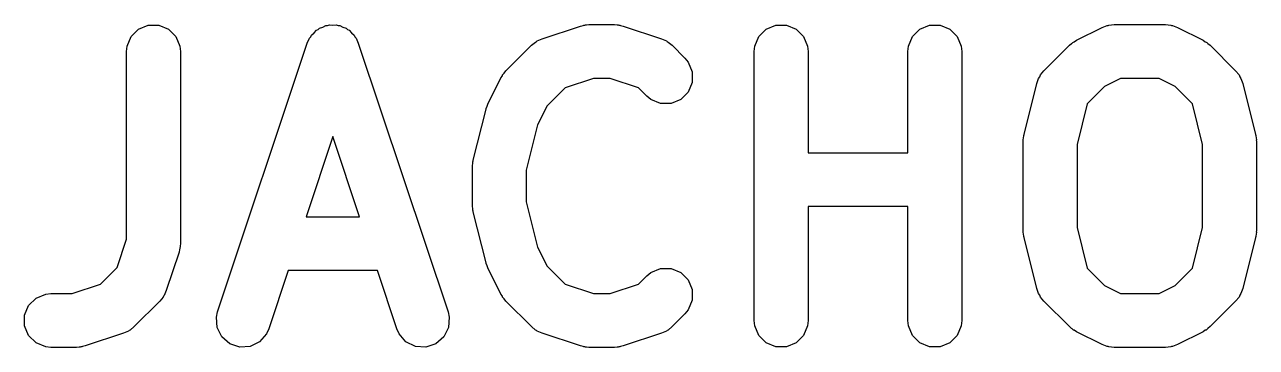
# Model space of a CAD drawing. Extents: x -4.27 to -3.21, y 5.41 to 6.94.
# Drawn here: x -3.3981 to -3.2178, y 6.5533 to 6.6005 of the extents above; entities that cross this region are included whole.
import ezdxf

# ---------------------------------------------------------------- set-up
doc = ezdxf.new("R2010")
doc.units = 0
doc.header["$MEASUREMENT"] = 0
doc.layers.add('BLACK', color=7, linetype='CONTINUOUS')

msp = doc.modelspace()

# ---------------------------------------------------------------- linework, layer by layer
at = {"layer": 'BLACK', "linetype": 'CONTINUOUS'}
for p, q in [((-3.38138, 6.59984), (-3.37997, 6.60043)), ((-3.37997, 6.60043), (-3.37843, 6.60043)), ((-3.37843, 6.60043), (-3.37701, 6.59984)), ((-3.35511, 6.5998), (-3.3549, 6.59999)), ((-3.3549, 6.59999), (-3.35443, 6.60014)), ((-3.35443, 6.60014), (-3.35399, 6.60036)), ((-3.35399, 6.60036), (-3.35371, 6.60038)), ((-3.35371, 6.60038), (-3.35344, 6.60047)), ((-3.35344, 6.60047), (-3.35295, 6.60044)), ((-3.35295, 6.60044), (-3.35246, 6.60047)), ((-3.35246, 6.60047), (-3.35219, 6.60038)), ((-3.35219, 6.60038), (-3.35191, 6.60036)), ((-3.35191, 6.60036), (-3.35147, 6.60014)), ((-3.35147, 6.60014), (-3.351, 6.59999)), ((-3.351, 6.59999), (-3.35079, 6.5998)), ((-3.32232, 6.59843), (-3.3167, 6.6003)), ((-3.3167, 6.6003), (-3.31632, 6.60039)), ((-3.31632, 6.60039), (-3.31622, 6.60043)), ((-3.31622, 6.60043), (-3.31608, 6.60044)), ((-3.31608, 6.60044), (-3.31595, 6.60047)), ((-3.31595, 6.60047), (-3.31584, 6.60046)), ((-3.31584, 6.60046), (-3.31546, 6.6005)), ((-3.31546, 6.6005), (-3.31171, 6.6005)), ((-3.31171, 6.6005), (-3.31132, 6.60046)), ((-3.31132, 6.60046), (-3.31121, 6.60047)), ((-3.31121, 6.60047), (-3.31108, 6.60044)), ((-3.31108, 6.60044), (-3.31094, 6.60043)), ((-3.31094, 6.60043), (-3.31084, 6.60039)), ((-3.31084, 6.60039), (-3.31046, 6.6003)), ((-3.31046, 6.6003), (-3.30484, 6.59843)), ((-3.28952, 6.59984), (-3.2881, 6.60043)), ((-3.2881, 6.60043), (-3.28657, 6.60043)), ((-3.28657, 6.60043), (-3.28515, 6.59984)), ((-3.26702, 6.59984), (-3.2656, 6.60043)), ((-3.2656, 6.60043), (-3.26407, 6.60043)), ((-3.26407, 6.60043), (-3.26265, 6.59984)), ((-3.2441, 6.59821), (-3.24035, 6.60009)), ((-3.24035, 6.60009), (-3.23963, 6.60036)), ((-3.23963, 6.60036), (-3.23949, 6.60037)), ((-3.23949, 6.60037), (-3.23936, 6.60043)), ((-3.23936, 6.60043), (-3.23859, 6.6005)), ((-3.23859, 6.6005), (-3.23109, 6.6005)), ((-3.23109, 6.6005), (-3.23032, 6.60043)), ((-3.23032, 6.60043), (-3.23019, 6.60037)), ((-3.23019, 6.60037), (-3.23005, 6.60036)), ((-3.23005, 6.60036), (-3.22933, 6.60009)), ((-3.22933, 6.60009), (-3.22558, 6.59821)), ((-3.38306, 6.59733), (-3.38247, 6.59875)), ((-3.38247, 6.59875), (-3.38138, 6.59984)), ((-3.37701, 6.59984), (-3.37592, 6.59875)), ((-3.37592, 6.59875), (-3.37534, 6.59733)), ((-3.35669, 6.59781), (-3.35637, 6.59852)), ((-3.35637, 6.59852), (-3.35619, 6.59873)), ((-3.35619, 6.59873), (-3.35606, 6.59898)), ((-3.35606, 6.59898), (-3.35569, 6.5993)), ((-3.35569, 6.5993), (-3.35536, 6.59968)), ((-3.35536, 6.59968), (-3.35511, 6.5998)), ((-3.35079, 6.5998), (-3.35054, 6.59968)), ((-3.35054, 6.59968), (-3.35021, 6.5993)), ((-3.35021, 6.5993), (-3.34984, 6.59898)), ((-3.34984, 6.59898), (-3.34971, 6.59873)), ((-3.34971, 6.59873), (-3.34953, 6.59852)), ((-3.34953, 6.59852), (-3.34922, 6.59781)), ((-3.32303, 6.59811), (-3.32232, 6.59843)), ((-3.30484, 6.59843), (-3.30413, 6.59811)), ((-3.2912, 6.59733), (-3.29061, 6.59875)), ((-3.29061, 6.59875), (-3.28952, 6.59984)), ((-3.28515, 6.59984), (-3.28406, 6.59875)), ((-3.28406, 6.59875), (-3.28347, 6.59733)), ((-3.2687, 6.59733), (-3.26811, 6.59875)), ((-3.26811, 6.59875), (-3.26702, 6.59984)), ((-3.26265, 6.59984), (-3.26156, 6.59875)), ((-3.26156, 6.59875), (-3.26098, 6.59733)), ((-3.24443, 6.598), (-3.2441, 6.59821)), ((-3.22558, 6.59821), (-3.22525, 6.598)), ((-3.38313, 6.59657), (-3.38306, 6.59733)), ((-3.38313, 6.56908), (-3.38313, 6.59657)), ((-3.37534, 6.59733), (-3.37526, 6.59657)), ((-3.37526, 6.59657), (-3.37526, 6.56844)), ((-3.36981, 6.55844), (-3.35669, 6.59781)), ((-3.34922, 6.59781), (-3.33609, 6.55844)), ((-3.32761, 6.59373), (-3.32386, 6.59748)), ((-3.32386, 6.59748), (-3.32327, 6.59796)), ((-3.32327, 6.59796), (-3.32314, 6.59802)), ((-3.32314, 6.59802), (-3.32303, 6.59811)), ((-3.30413, 6.59811), (-3.30402, 6.59802)), ((-3.30402, 6.59802), (-3.30389, 6.59796)), ((-3.30389, 6.59796), (-3.3033, 6.59748)), ((-3.3033, 6.59748), (-3.30142, 6.5956)), ((-3.29127, 6.59657), (-3.2912, 6.59733)), ((-3.29127, 6.5572), (-3.29127, 6.59657)), ((-3.28347, 6.59733), (-3.2834, 6.59657)), ((-3.2834, 6.59657), (-3.2834, 6.58176)), ((-3.26877, 6.59657), (-3.2687, 6.59733)), ((-3.26877, 6.58176), (-3.26877, 6.59657)), ((-3.26098, 6.59733), (-3.2609, 6.59657)), ((-3.2609, 6.59657), (-3.2609, 6.5572)), ((-3.24887, 6.59373), (-3.24512, 6.59748)), ((-3.24512, 6.59748), (-3.24482, 6.59772)), ((-3.24482, 6.59772), (-3.24475, 6.5978)), ((-3.24475, 6.5978), (-3.24463, 6.59788)), ((-3.24463, 6.59788), (-3.24453, 6.59796)), ((-3.24453, 6.59796), (-3.24443, 6.598)), ((-3.22525, 6.598), (-3.22515, 6.59796)), ((-3.22515, 6.59796), (-3.22505, 6.59788)), ((-3.22505, 6.59788), (-3.22493, 6.5978)), ((-3.22493, 6.5978), (-3.22486, 6.59772)), ((-3.22486, 6.59772), (-3.22456, 6.59748)), ((-3.22456, 6.59748), (-3.22081, 6.59373)), ((-3.30142, 6.5956), (-3.30093, 6.595)), ((-3.30093, 6.595), (-3.30035, 6.59358)), ((-3.32835, 6.5927), (-3.32814, 6.59303)), ((-3.32814, 6.59303), (-3.3281, 6.59313)), ((-3.3281, 6.59313), (-3.32801, 6.59324)), ((-3.32801, 6.59324), (-3.32794, 6.59336)), ((-3.32794, 6.59336), (-3.32786, 6.59342)), ((-3.32786, 6.59342), (-3.32761, 6.59373)), ((-3.30035, 6.59358), (-3.30035, 6.59205)), ((-3.24965, 6.59262), (-3.24947, 6.59286)), ((-3.24947, 6.59286), (-3.24936, 6.59313)), ((-3.24936, 6.59313), (-3.24887, 6.59373)), ((-3.22081, 6.59373), (-3.22032, 6.59313)), ((-3.22032, 6.59313), (-3.22021, 6.59286)), ((-3.22021, 6.59286), (-3.22003, 6.59262)), ((-3.33023, 6.58895), (-3.32835, 6.5927)), ((-3.31895, 6.59125), (-3.32159, 6.58861)), ((-3.31482, 6.59263), (-3.31895, 6.59125)), ((-3.31234, 6.59263), (-3.31482, 6.59263)), ((-3.30821, 6.59125), (-3.31234, 6.59263)), ((-3.30699, 6.59003), (-3.30821, 6.59125)), ((-3.30035, 6.59205), (-3.30093, 6.59063)), ((-3.25178, 6.5844), (-3.24991, 6.5919)), ((-3.24991, 6.5919), (-3.24965, 6.59262)), ((-3.24001, 6.59146), (-3.24253, 6.58893)), ((-3.23766, 6.59263), (-3.24001, 6.59146)), ((-3.23202, 6.59263), (-3.23766, 6.59263)), ((-3.22967, 6.59146), (-3.23202, 6.59263)), ((-3.22715, 6.58893), (-3.22967, 6.59146)), ((-3.22003, 6.59262), (-3.21977, 6.5919)), ((-3.21977, 6.5919), (-3.2179, 6.5844)), ((-3.30639, 6.58954), (-3.30699, 6.59003)), ((-3.30497, 6.58896), (-3.30639, 6.58954)), ((-3.30202, 6.58954), (-3.30344, 6.58896)), ((-3.30093, 6.59063), (-3.30202, 6.58954)), ((-3.3324, 6.58065), (-3.33052, 6.58815)), ((-3.33052, 6.58815), (-3.3305, 6.5882)), ((-3.3305, 6.58823), (-3.33038, 6.58855)), ((-3.3305, 6.5882), (-3.3305, 6.58823)), ((-3.33038, 6.58855), (-3.33026, 6.58887)), ((-3.33026, 6.58887), (-3.33025, 6.5889)), ((-3.33025, 6.5889), (-3.33023, 6.58895)), ((-3.32159, 6.58861), (-3.32299, 6.58582)), ((-3.30344, 6.58896), (-3.30497, 6.58896)), ((-3.24253, 6.58893), (-3.24403, 6.58296)), ((-3.22565, 6.58296), (-3.22715, 6.58893)), ((-3.32299, 6.58582), (-3.32464, 6.57921)), ((-3.35295, 6.58412), (-3.35686, 6.57238)), ((-3.34904, 6.57238), (-3.35295, 6.58412)), ((-3.2519, 6.58363), (-3.25185, 6.58392)), ((-3.25185, 6.58392), (-3.25183, 6.58421)), ((-3.25183, 6.58421), (-3.2518, 6.58426)), ((-3.2518, 6.58426), (-3.25178, 6.5844)), ((-3.2179, 6.5844), (-3.21788, 6.58426)), ((-3.21788, 6.58426), (-3.21786, 6.58421)), ((-3.21786, 6.58421), (-3.21783, 6.58392)), ((-3.21783, 6.58392), (-3.21778, 6.58363)), ((-3.25189, 6.58358), (-3.2519, 6.58363)), ((-3.2519, 6.58344), (-3.25189, 6.58358)), ((-3.2519, 6.57032), (-3.2519, 6.58344)), ((-3.24403, 6.58296), (-3.24403, 6.5708)), ((-3.22565, 6.5708), (-3.22565, 6.58296)), ((-3.21778, 6.58363), (-3.21779, 6.58358)), ((-3.21779, 6.58358), (-3.21778, 6.58344)), ((-3.21778, 6.58344), (-3.21778, 6.57032)), ((-3.33251, 6.57988), (-3.33247, 6.58017)), ((-3.33247, 6.58017), (-3.33244, 6.58046)), ((-3.33244, 6.58046), (-3.33242, 6.58052)), ((-3.33242, 6.58052), (-3.3324, 6.58065)), ((-3.2834, 6.58176), (-3.26877, 6.58176)), ((-3.33252, 6.57969), (-3.3325, 6.57983)), ((-3.33252, 6.57407), (-3.33252, 6.57969)), ((-3.3325, 6.57983), (-3.33251, 6.57988)), ((-3.32464, 6.57921), (-3.32464, 6.57455)), ((-3.3325, 6.57393), (-3.33252, 6.57407)), ((-3.33251, 6.57388), (-3.3325, 6.57393)), ((-3.33247, 6.57359), (-3.33251, 6.57388)), ((-3.33244, 6.5733), (-3.33247, 6.57359)), ((-3.33242, 6.57325), (-3.33244, 6.5733)), ((-3.3324, 6.57311), (-3.33242, 6.57325)), ((-3.33052, 6.56562), (-3.3324, 6.57311)), ((-3.32464, 6.57455), (-3.32299, 6.56794)), ((-3.26877, 6.57388), (-3.2834, 6.57388)), ((-3.2834, 6.57388), (-3.2834, 6.5572)), ((-3.26877, 6.5572), (-3.26877, 6.57388)), ((-3.35686, 6.57238), (-3.34904, 6.57238)), ((-3.25189, 6.57019), (-3.2519, 6.57032)), ((-3.2519, 6.57013), (-3.25189, 6.57019)), ((-3.25185, 6.56984), (-3.2519, 6.57013)), ((-3.25183, 6.56955), (-3.25185, 6.56984)), ((-3.2518, 6.5695), (-3.25183, 6.56955)), ((-3.25178, 6.56936), (-3.2518, 6.5695)), ((-3.24991, 6.56187), (-3.25178, 6.56936)), ((-3.24403, 6.5708), (-3.24253, 6.56483)), ((-3.22715, 6.56483), (-3.22565, 6.5708)), ((-3.2179, 6.56936), (-3.21977, 6.56187)), ((-3.21788, 6.5695), (-3.2179, 6.56936)), ((-3.21786, 6.56955), (-3.21788, 6.5695)), ((-3.21783, 6.56984), (-3.21786, 6.56955)), ((-3.21778, 6.57013), (-3.21783, 6.56984)), ((-3.21778, 6.57032), (-3.21779, 6.57019)), ((-3.21779, 6.57019), (-3.21778, 6.57013)), ((-3.38451, 6.56495), (-3.38313, 6.56908)), ((-3.37538, 6.56758), (-3.37546, 6.5672)), ((-3.37534, 6.56768), (-3.37538, 6.56758)), ((-3.37532, 6.56782), (-3.37534, 6.56768)), ((-3.37529, 6.56795), (-3.37532, 6.56782)), ((-3.37526, 6.56844), (-3.3753, 6.56806)), ((-3.3753, 6.56806), (-3.37529, 6.56795)), ((-3.32299, 6.56794), (-3.32159, 6.56515)), ((-3.37546, 6.5672), (-3.37734, 6.56158)), ((-3.38695, 6.56251), (-3.38451, 6.56495)), ((-3.35949, 6.56451), (-3.36234, 6.55595)), ((-3.34641, 6.56451), (-3.35949, 6.56451)), ((-3.34356, 6.55595), (-3.34641, 6.56451)), ((-3.3305, 6.56556), (-3.33052, 6.56562)), ((-3.3305, 6.56553), (-3.3305, 6.56556)), ((-3.33038, 6.56521), (-3.3305, 6.56553)), ((-3.33026, 6.56489), (-3.33038, 6.56521)), ((-3.33025, 6.56487), (-3.33026, 6.56489)), ((-3.33023, 6.56481), (-3.33025, 6.56487)), ((-3.32835, 6.56106), (-3.33023, 6.56481)), ((-3.32159, 6.56515), (-3.31895, 6.56251)), ((-3.30699, 6.56373), (-3.30639, 6.56422)), ((-3.30639, 6.56422), (-3.30497, 6.56481)), ((-3.30497, 6.56481), (-3.30344, 6.56481)), ((-3.30344, 6.56481), (-3.30202, 6.56422)), ((-3.30202, 6.56422), (-3.30093, 6.56313)), ((-3.24253, 6.56483), (-3.24001, 6.56231)), ((-3.22967, 6.56231), (-3.22715, 6.56483)), ((-3.39108, 6.56113), (-3.38695, 6.56251)), ((-3.31895, 6.56251), (-3.31482, 6.56113)), ((-3.31234, 6.56113), (-3.30821, 6.56251)), ((-3.30821, 6.56251), (-3.30699, 6.56373)), ((-3.30093, 6.56313), (-3.30035, 6.56171)), ((-3.24001, 6.56231), (-3.23766, 6.56113)), ((-3.23202, 6.56113), (-3.22967, 6.56231)), ((-3.39747, 6.55938), (-3.39638, 6.56047)), ((-3.39638, 6.56047), (-3.39496, 6.56106)), ((-3.39496, 6.56106), (-3.3942, 6.56113)), ((-3.3942, 6.56113), (-3.39108, 6.56113)), ((-3.3778, 6.56063), (-3.37829, 6.56004)), ((-3.37774, 6.56076), (-3.3778, 6.56063)), ((-3.37765, 6.56087), (-3.37774, 6.56076)), ((-3.37734, 6.56158), (-3.37765, 6.56087)), ((-3.32814, 6.56073), (-3.32835, 6.56106)), ((-3.3281, 6.56063), (-3.32814, 6.56073)), ((-3.32801, 6.56052), (-3.3281, 6.56063)), ((-3.32794, 6.56041), (-3.32801, 6.56052)), ((-3.32786, 6.56034), (-3.32794, 6.56041)), ((-3.32761, 6.56004), (-3.32786, 6.56034)), ((-3.31482, 6.56113), (-3.31234, 6.56113)), ((-3.30035, 6.56171), (-3.30035, 6.56018)), ((-3.24965, 6.56114), (-3.24991, 6.56187)), ((-3.24947, 6.5609), (-3.24965, 6.56114)), ((-3.24936, 6.56063), (-3.24947, 6.5609)), ((-3.24887, 6.56004), (-3.24936, 6.56063)), ((-3.23766, 6.56113), (-3.23202, 6.56113)), ((-3.22032, 6.56063), (-3.22081, 6.56004)), ((-3.22021, 6.5609), (-3.22032, 6.56063)), ((-3.22003, 6.56114), (-3.22021, 6.5609)), ((-3.21977, 6.56187), (-3.22003, 6.56114)), ((-3.39806, 6.55796), (-3.39747, 6.55938)), ((-3.37829, 6.56004), (-3.38204, 6.55629)), ((-3.32386, 6.55629), (-3.32761, 6.56004)), ((-3.30093, 6.55876), (-3.30142, 6.55816)), ((-3.30035, 6.56018), (-3.30093, 6.55876)), ((-3.24512, 6.55629), (-3.24887, 6.56004)), ((-3.22081, 6.56004), (-3.22456, 6.55629)), ((-3.39806, 6.55643), (-3.39806, 6.55796)), ((-3.36998, 6.55769), (-3.36981, 6.55844)), ((-3.36987, 6.55616), (-3.36998, 6.55769)), ((-3.33609, 6.55844), (-3.33592, 6.55769)), ((-3.33592, 6.55769), (-3.33603, 6.55616)), ((-3.30142, 6.55816), (-3.3033, 6.55629)), ((-3.2912, 6.55643), (-3.29127, 6.5572)), ((-3.2834, 6.5572), (-3.28347, 6.55643)), ((-3.2687, 6.55643), (-3.26877, 6.5572)), ((-3.2609, 6.5572), (-3.26098, 6.55643)), ((-3.39747, 6.55501), (-3.39806, 6.55643)), ((-3.39638, 6.55392), (-3.39747, 6.55501)), ((-3.38358, 6.55534), (-3.3892, 6.55346)), ((-3.38287, 6.55565), (-3.38358, 6.55534)), ((-3.38277, 6.55574), (-3.38287, 6.55565)), ((-3.38263, 6.5558), (-3.38277, 6.55574)), ((-3.38204, 6.55629), (-3.38263, 6.5558)), ((-3.36918, 6.55478), (-3.36987, 6.55616)), ((-3.36265, 6.55525), (-3.36366, 6.55409)), ((-3.36234, 6.55595), (-3.36265, 6.55525)), ((-3.34325, 6.55525), (-3.34356, 6.55595)), ((-3.34224, 6.55409), (-3.34325, 6.55525)), ((-3.33603, 6.55616), (-3.33672, 6.55478)), ((-3.32327, 6.5558), (-3.32386, 6.55629)), ((-3.32314, 6.55574), (-3.32327, 6.5558)), ((-3.32303, 6.55565), (-3.32314, 6.55574)), ((-3.32232, 6.55534), (-3.32303, 6.55565)), ((-3.3167, 6.55346), (-3.32232, 6.55534)), ((-3.30484, 6.55534), (-3.31046, 6.55346)), ((-3.30413, 6.55565), (-3.30484, 6.55534)), ((-3.30402, 6.55574), (-3.30413, 6.55565)), ((-3.30389, 6.5558), (-3.30402, 6.55574)), ((-3.3033, 6.55629), (-3.30389, 6.5558)), ((-3.29061, 6.55501), (-3.2912, 6.55643)), ((-3.28952, 6.55392), (-3.29061, 6.55501)), ((-3.28406, 6.55501), (-3.28515, 6.55392)), ((-3.28347, 6.55643), (-3.28406, 6.55501)), ((-3.26811, 6.55501), (-3.2687, 6.55643)), ((-3.26702, 6.55392), (-3.26811, 6.55501)), ((-3.26156, 6.55501), (-3.26265, 6.55392)), ((-3.26098, 6.55643), (-3.26156, 6.55501)), ((-3.24482, 6.55604), (-3.24512, 6.55629)), ((-3.24475, 6.55596), (-3.24482, 6.55604)), ((-3.24463, 6.55589), (-3.24475, 6.55596)), ((-3.24453, 6.5558), (-3.24463, 6.55589)), ((-3.24443, 6.55576), (-3.24453, 6.5558)), ((-3.2441, 6.55555), (-3.24443, 6.55576)), ((-3.24035, 6.55367), (-3.2441, 6.55555)), ((-3.22558, 6.55555), (-3.22933, 6.55367)), ((-3.22525, 6.55576), (-3.22558, 6.55555)), ((-3.22515, 6.5558), (-3.22525, 6.55576)), ((-3.22505, 6.55589), (-3.22515, 6.5558)), ((-3.22493, 6.55596), (-3.22505, 6.55589)), ((-3.22486, 6.55604), (-3.22493, 6.55596)), ((-3.22456, 6.55629), (-3.22486, 6.55604)), ((-3.39496, 6.55333), (-3.39638, 6.55392)), ((-3.3942, 6.55326), (-3.39496, 6.55333)), ((-3.39045, 6.55326), (-3.3942, 6.55326)), ((-3.39006, 6.5533), (-3.39045, 6.55326)), ((-3.38995, 6.55329), (-3.39006, 6.5533)), ((-3.38982, 6.55332), (-3.38995, 6.55329)), ((-3.38968, 6.55333), (-3.38982, 6.55332)), ((-3.38958, 6.55337), (-3.38968, 6.55333)), ((-3.3892, 6.55346), (-3.38958, 6.55337)), ((-3.36802, 6.55378), (-3.36918, 6.55478)), ((-3.36657, 6.55329), (-3.36802, 6.55378)), ((-3.36503, 6.5534), (-3.36657, 6.55329)), ((-3.36366, 6.55409), (-3.36503, 6.5534)), ((-3.34087, 6.5534), (-3.34224, 6.55409)), ((-3.33933, 6.55329), (-3.34087, 6.5534)), ((-3.33788, 6.55378), (-3.33933, 6.55329)), ((-3.33672, 6.55478), (-3.33788, 6.55378)), ((-3.31632, 6.55337), (-3.3167, 6.55346)), ((-3.31622, 6.55333), (-3.31632, 6.55337)), ((-3.31608, 6.55332), (-3.31622, 6.55333)), ((-3.31595, 6.55329), (-3.31608, 6.55332)), ((-3.31584, 6.5533), (-3.31595, 6.55329)), ((-3.31546, 6.55326), (-3.31584, 6.5533)), ((-3.31171, 6.55326), (-3.31546, 6.55326)), ((-3.31132, 6.5533), (-3.31171, 6.55326)), ((-3.31121, 6.55329), (-3.31132, 6.5533)), ((-3.31108, 6.55332), (-3.31121, 6.55329)), ((-3.31094, 6.55333), (-3.31108, 6.55332)), ((-3.31084, 6.55337), (-3.31094, 6.55333)), ((-3.31046, 6.55346), (-3.31084, 6.55337)), ((-3.2881, 6.55333), (-3.28952, 6.55392)), ((-3.28657, 6.55333), (-3.2881, 6.55333)), ((-3.28515, 6.55392), (-3.28657, 6.55333)), ((-3.2656, 6.55333), (-3.26702, 6.55392)), ((-3.26407, 6.55333), (-3.2656, 6.55333)), ((-3.26265, 6.55392), (-3.26407, 6.55333)), ((-3.23963, 6.5534), (-3.24035, 6.55367)), ((-3.23949, 6.55339), (-3.23963, 6.5534)), ((-3.23936, 6.55333), (-3.23949, 6.55339)), ((-3.23859, 6.55326), (-3.23936, 6.55333)), ((-3.23109, 6.55326), (-3.23859, 6.55326)), ((-3.23032, 6.55333), (-3.23109, 6.55326)), ((-3.23019, 6.55339), (-3.23032, 6.55333)), ((-3.23005, 6.5534), (-3.23019, 6.55339)), ((-3.22933, 6.55367), (-3.23005, 6.5534))]:
    msp.add_line(p, q, dxfattribs=at)

doc.saveas('drawing.dxf')
